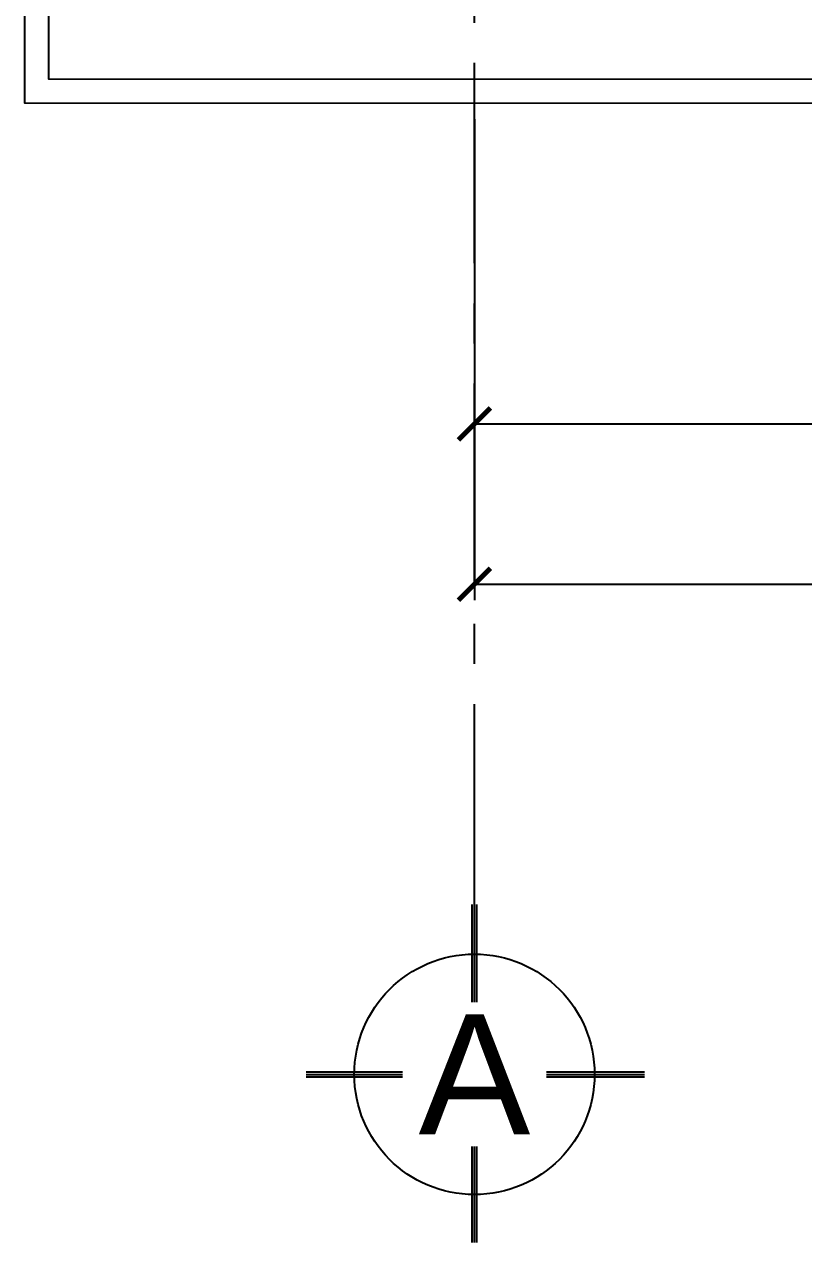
# Model space of a CAD drawing. Header units: metres. Extents: x -598 to 357, y -242 to 574.
# Drawn here: x -359.65 to -354.78, y 266.6 to 274.2 of the extents above; entities that cross this region are included whole.
import ezdxf
from ezdxf.enums import TextEntityAlignment as Align

# ---------------------------------------------------------------- set-up
doc = ezdxf.new("R2010")
doc.units = ezdxf.units.M
doc.header["$PDMODE"] = 3
doc.linetypes.add('ZXREF_EJE_Nx$0$ZXREF-EJES NTECH$0$XREF-EJES$0$CENTERX2', pattern=[4, 2.5, -0.5, 0.5, -0.5])
for name, color, linetype in [('000-GRADAS', 2, 'Continuous'), ('ZXREF_EJE_Nx$0$EJE-cota', 1, 'Continuous'), ('ZXREF_EJE_Nx$0$EJE-Linea', 8, 'Continuous')]:
    doc.layers.add(name, color=color, linetype=linetype)
doc.styles.add('ZXREF_EJE_Nx$0$Standard', font='arial.ttf')
doc.styles.add('ZXREF_EJE_Nx$0$TITULOS', font='X-HLVB1O', dxfattribs={"oblique": 5})
doc.dimstyles.new('ZXREF_EJE_Nx$0$EJE', dxfattribs={"dimtxt": 0.375, "dimasz": 0.2, "dimexe": 0.1, "dimexo": 0.1, "dimgap": 0.1, "dimtad": 1, "dimzin": 0, "dimdsep": 46, "dimtxsty": 'ZXREF_EJE_Nx$0$Standard', "dimblk": 'ZXREF_EJE_Nx$0$_ArchTick', "dimcen": 0.1, "dimclrd": 256, "dimclre": 256, "dimclrt": 2, "dimaunit": 1, "dimadec": 3, "dimazin": 0, "dimtfac": 1, "dimtix": 1, "dimtmove": 2, "dimatfit": 3, "dimldrblk": 'ZXREF_EJE_Nx$0$_ArchTick', "dimfxl": 0.2, "dimtfill": 1, "dimtolj": 1, "dimtzin": 0, "dimarcsym": 1})

# ---------------------------------------------------------------- blocks, each defined once
blk = doc.blocks.new('ZXREF_EJE_Nx$0$EJE-1')
at = {"color": 5, "linetype": 'Continuous'}
for p, q in [((-0.01, 0.3), (-0.01, 0.7073)), ((0, 0.3), (0, 0.7073)), ((0.01, 0.3), (0.01, 0.7073)), ((-0.7, 0.01), (-0.3, 0.01)), ((-0.7, 0), (-0.3, 0)), ((0.3, 0.01), (0.7073, 0.01)), ((0.3, 0), (0.7073, 0)), ((-0.7, -0.01), (-0.3, -0.01)), ((0.3, -0.01), (0.7073, -0.01)), ((-0.01, -0.7), (-0.01, -0.3)), ((0, -0.7), (0, -0.3)), ((0.01, -0.7), (0.01, -0.3))]:
    blk.add_line(p, q, dxfattribs=at)
at = {"color": 8, "linetype": 'Continuous'}
blk.add_circle((0, 0), 0.5, dxfattribs=at)
at = {"color": 5, "style": 'ZXREF_EJE_Nx$0$TITULOS', "oblique": 5}
blk.add_attdef('EJE', text='', height=0.5, dxfattribs=at).set_placement((0, 0), align=Align.MIDDLE)
blk = doc.blocks.new('ZXREF_EJE_Nx$0$_ArchTick')
at = {"color": 0, "linetype": 'ByBlock', "const_width": 0.15}
blk.add_lwpolyline([(-0.5, -0.5), (0.5, 0.5)], dxfattribs=at)
blk = doc.blocks.new('*D217')
at = {"layer": 'Defpoints', "color": 0, "transparency": 16777216}
for p in [(-356.8387, 273.7137), (-351.0887, 273.7137), (-351.0887, 271.7113)]:
    blk.add_point(p, dxfattribs=at)
at = {"layer": 'ZXREF_EJE_Nx$0$EJE-cota', "lineweight": -2, "transparency": 16777216}
for p, q in [((-356.8387, 273.6137), (-356.8387, 271.6113)), ((-351.0887, 273.6137), (-351.0887, 271.6113)), ((-356.8387, 271.7113), (-351.0887, 271.7113))]:
    blk.add_line(p, q, dxfattribs=at)
at = {"layer": 'ZXREF_EJE_Nx$0$EJE-cota', "lineweight": -2, "transparency": 16777216, "xscale": 0.2, "yscale": 0.2, "zscale": 0.2, "rotation": 180}
blk.add_blockref('ZXREF_EJE_Nx$0$_ArchTick', (-356.8387, 271.7113), dxfattribs=at)
at = {"layer": 'ZXREF_EJE_Nx$0$EJE-cota', "lineweight": -2, "transparency": 16777216, "xscale": 0.2, "yscale": 0.2, "zscale": 0.2}
blk.add_blockref('ZXREF_EJE_Nx$0$_ArchTick', (-351.0887, 271.7113), dxfattribs=at)
at = {"layer": 'ZXREF_EJE_Nx$0$EJE-cota', "color": 2, "transparency": 16777216, "insert": (-353.9637, 272.002), "char_height": 0.375, "attachment_point": 5, "style": 'ZXREF_EJE_Nx$0$Standard', "bg_fill": 3, "box_fill_scale": 1.1, "bg_fill_color": 256, "bg_fill_true_color": 13158600, "bg_fill_transparency": 0}
blk.add_mtext('\\A1;5.75', dxfattribs=at)
blk = doc.blocks.new('*D219')
at = {"layer": 'Defpoints', "color": 0, "transparency": 16777216}
for p in [(-356.8387, 273.7137), (-343.0678, 273.7078), (-343.0678, 270.7113)]:
    blk.add_point(p, dxfattribs=at)
at = {"layer": 'ZXREF_EJE_Nx$0$EJE-cota', "lineweight": -2, "transparency": 16777216}
for p, q in [((-356.8387, 273.6137), (-356.8387, 270.6113)), ((-343.0678, 273.6078), (-343.0678, 270.6113)), ((-356.8387, 270.7113), (-343.0678, 270.7113))]:
    blk.add_line(p, q, dxfattribs=at)
at = {"layer": 'ZXREF_EJE_Nx$0$EJE-cota', "lineweight": -2, "transparency": 16777216, "xscale": 0.2, "yscale": 0.2, "zscale": 0.2, "rotation": 180}
blk.add_blockref('ZXREF_EJE_Nx$0$_ArchTick', (-356.8387, 270.7113), dxfattribs=at)
at = {"layer": 'ZXREF_EJE_Nx$0$EJE-cota', "lineweight": -2, "transparency": 16777216, "xscale": 0.2, "yscale": 0.2, "zscale": 0.2}
blk.add_blockref('ZXREF_EJE_Nx$0$_ArchTick', (-343.0678, 270.7113), dxfattribs=at)
at = {"layer": 'ZXREF_EJE_Nx$0$EJE-cota', "color": 2, "transparency": 16777216, "insert": (-349.9533, 271.0029), "char_height": 0.375, "attachment_point": 5, "style": 'ZXREF_EJE_Nx$0$Standard', "bg_fill": 3, "box_fill_scale": 1.1, "bg_fill_color": 256, "bg_fill_true_color": 13158600, "bg_fill_transparency": 0}
blk.add_mtext('\\A1;13.77', dxfattribs=at)

msp = doc.modelspace()

# ---------------------------------------------------------------- linework, layer by layer
at = {"layer": '000-GRADAS', "color": 5}
for points in [[(-359.5739, 315.2369), (-359.6486, 273.7149), (-339.6882, 273.7064), (-339.5792, 315.2369), (-346.7404, 315.1954), (-349.427, 315.2031), (-349.6598, 315.222), (-350.0107, 315.2296), (-354.7573, 315.2341), (-357.5183, 315.243)], [(-359.4241, 315.0873), (-359.4984, 273.8649), (-339.8378, 273.8564), (-339.7296, 315.086), (-346.7402, 315.0454), (-349.4333, 315.0531), (-349.6675, 315.0722), (-350.0124, 315.0796), (-354.7577, 315.0841), (-357.5183, 315.093)]]:
    msp.add_lwpolyline(points, close=True, dxfattribs=at)
at = {"layer": 'ZXREF_EJE_Nx$0$EJE-Linea', "linetype": 'ZXREF_EJE_Nx$0$ZXREF-EJES NTECH$0$XREF-EJES$0$CENTERX2', "ltscale": 0.5}
msp.add_lwpolyline([(-356.8387, 268.7137), (-356.8387, 320.5408)], dxfattribs=at)

# ---------------------------------------------------------------- block references
ref = msp.add_blockref('ZXREF_EJE_Nx$0$EJE-1', (-356.8387, 267.6527), dxfattribs=dict(xscale=1.5, yscale=1.5, zscale=1.5))
ref.add_attrib('EJE', 'A', dxfattribs={"color": 5, "height": 0.75, "style": 'ZXREF_EJE_Nx$0$Standard'}).set_placement((-356.8387, 267.6527), align=Align.MIDDLE)

# ---------------------------------------------------------------- next in the draw order: dimensions: what is measured, and where the dimension line sits
at = {"layer": 'ZXREF_EJE_Nx$0$EJE-cota'}
dim = msp.add_linear_dim(base=(-351.0887, 271.7113), p1=(-356.8387, 273.7137), p2=(-351.0887, 273.7137), dimstyle='ZXREF_EJE_Nx$0$EJE', dxfattribs=at)
dim.commit()
dim.dimension.update_dxf_attribs({"geometry": '*D217', "text_midpoint": (-353.9637, 272.002)})

# ---------------------------------------------------------------- next in the draw order: dimensions: what is measured, and where the dimension line sits
dim = msp.add_linear_dim(base=(-343.0678, 270.7113), p1=(-356.8387, 273.7137), p2=(-343.0678, 273.7078), dimstyle='ZXREF_EJE_Nx$0$EJE', dxfattribs=at)
dim.commit()
dim.dimension.update_dxf_attribs({"geometry": '*D219', "text_midpoint": (-349.9533, 271.0029)})

doc.saveas('drawing.dxf')
